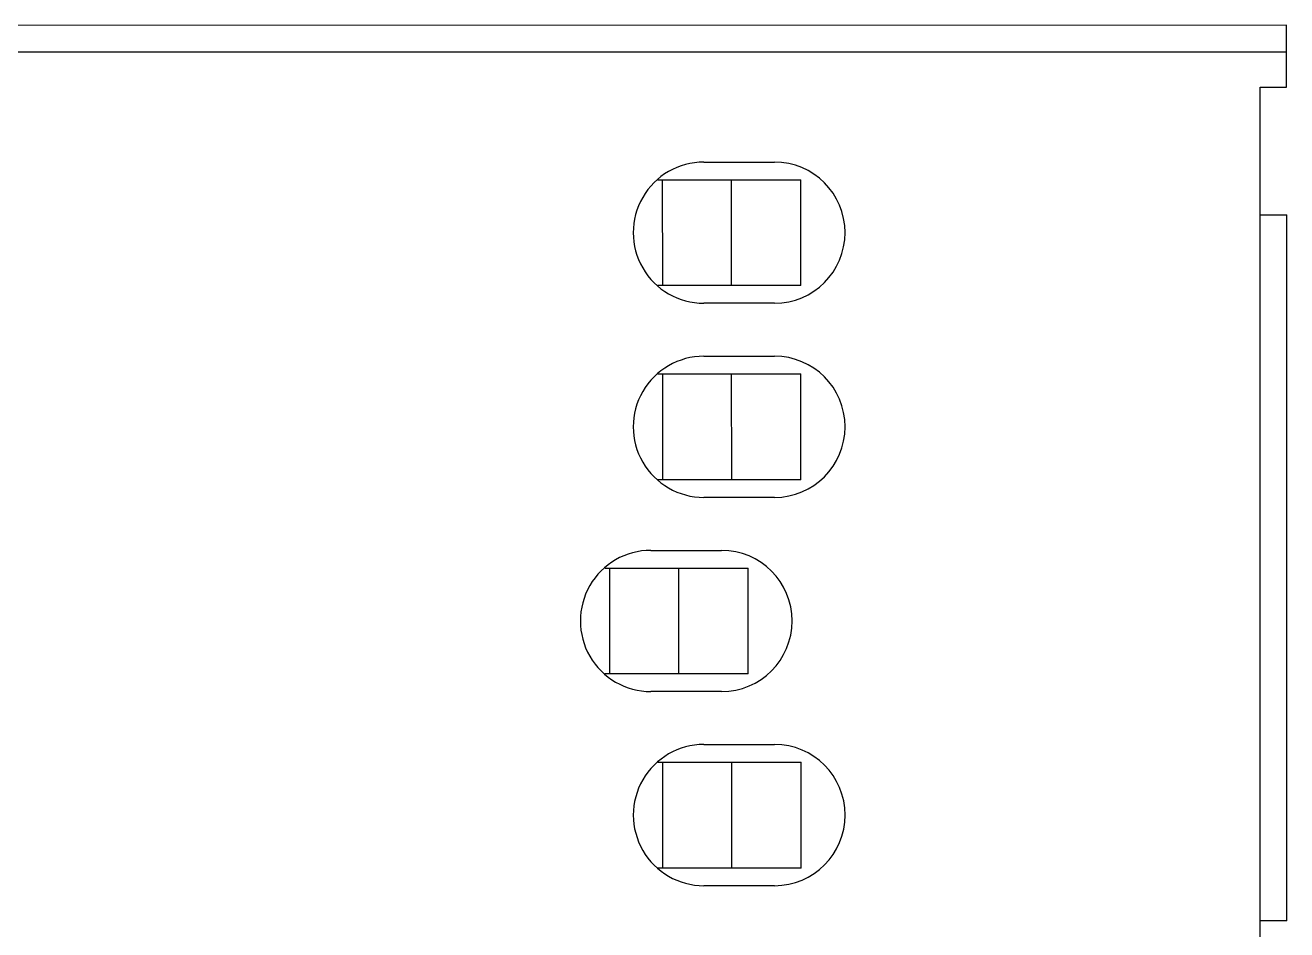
# Model space of a CAD drawing. Header units: millimetres. Extents: x 0 to 297, y 0 to 210.
# Drawn here: x 192.35 to 199.5, y 108.08 to 113.2 of the extents above; entities that cross this region are included whole.
import ezdxf

# ---------------------------------------------------------------- set-up
doc = ezdxf.new("R2010")
doc.units = ezdxf.units.MM
doc.layers.get('0').update_dxf_attribs({"linetype": 'CONTINUOUS'})

msp = doc.modelspace()

# ---------------------------------------------------------------- linework, layer by layer
at = {"color": 7, "linetype": 'Continuous'}
for p, q in [((199.4975, 113.2041), (188.2478, 113.2027)), ((199.4975, 112.8541), (199.4975, 113.2041)), ((188.2478, 113.0527), (199.4975, 113.0541)), ((199.3489, 101.8544), (199.3475, 112.8541)), ((199.3475, 112.8541), (199.4975, 112.8541)), ((196.1957, 112.4287), (196.5957, 112.4288)), ((195.9356, 112.3287), (196.7457, 112.3288)), ((195.9606, 112.3287), (195.9607, 111.7287)), ((196.3533, 111.7288), (196.3532, 112.3287)), ((196.7458, 111.7288), (196.7457, 112.3288)), ((199.3476, 112.1291), (199.4976, 112.1292)), ((199.4981, 108.1293), (199.4976, 112.1292)), ((196.7458, 111.7288), (195.9354, 111.7287)), ((196.5958, 111.6288), (196.1958, 111.6287)), ((196.1959, 111.3288), (196.5959, 111.3288)), ((195.9357, 111.2287), (196.7459, 111.2288)), ((195.9608, 111.2287), (195.9608, 110.6287)), ((196.3534, 110.6288), (196.3533, 111.2288)), ((196.746, 110.6288), (196.7459, 111.2288)), ((196.746, 110.6288), (195.9355, 110.6287)), ((196.596, 110.5288), (196.196, 110.5288)), ((195.896, 110.2287), (196.296, 110.2288)), ((195.6359, 110.1287), (196.446, 110.1288)), ((195.6609, 110.1287), (195.661, 109.5287)), ((196.0535, 109.5288), (196.0535, 110.1288)), ((196.4461, 109.5288), (196.446, 110.1288)), ((196.4461, 109.5288), (195.6357, 109.5287)), ((196.2961, 109.4288), (195.8961, 109.4288)), ((196.1962, 109.1288), (196.5961, 109.1289)), ((195.936, 109.0288), (196.7462, 109.0289)), ((195.961, 109.0288), (195.9611, 108.4288)), ((196.3537, 108.4289), (196.3536, 109.0288)), ((196.7462, 108.4289), (196.7462, 109.0289)), ((196.7462, 108.4289), (195.9358, 108.4288)), ((196.5963, 108.3289), (196.1963, 108.3288)), ((199.4981, 108.1293), (199.3481, 108.1292))]:
    msp.add_line(p, q, dxfattribs=at)
for centre, start, end in [((196.1958, 112.0287), 90.00738, 270.00738), ((196.5958, 112.0288), 270.00738, 90.00738), ((196.1959, 110.9288), 90.00738, 270.00738), ((196.5959, 110.9288), 270.00738, 90.00738), ((195.8961, 109.8288), 90.00738, 270.00738), ((196.2961, 109.8288), 270.00738, 90.00738), ((196.1962, 108.7288), 90.00738, 270.00738), ((196.5962, 108.7289), 270.00738, 90.00738)]:
    msp.add_arc(centre, 0.4, start, end, dxfattribs=at)

doc.saveas('drawing.dxf')
